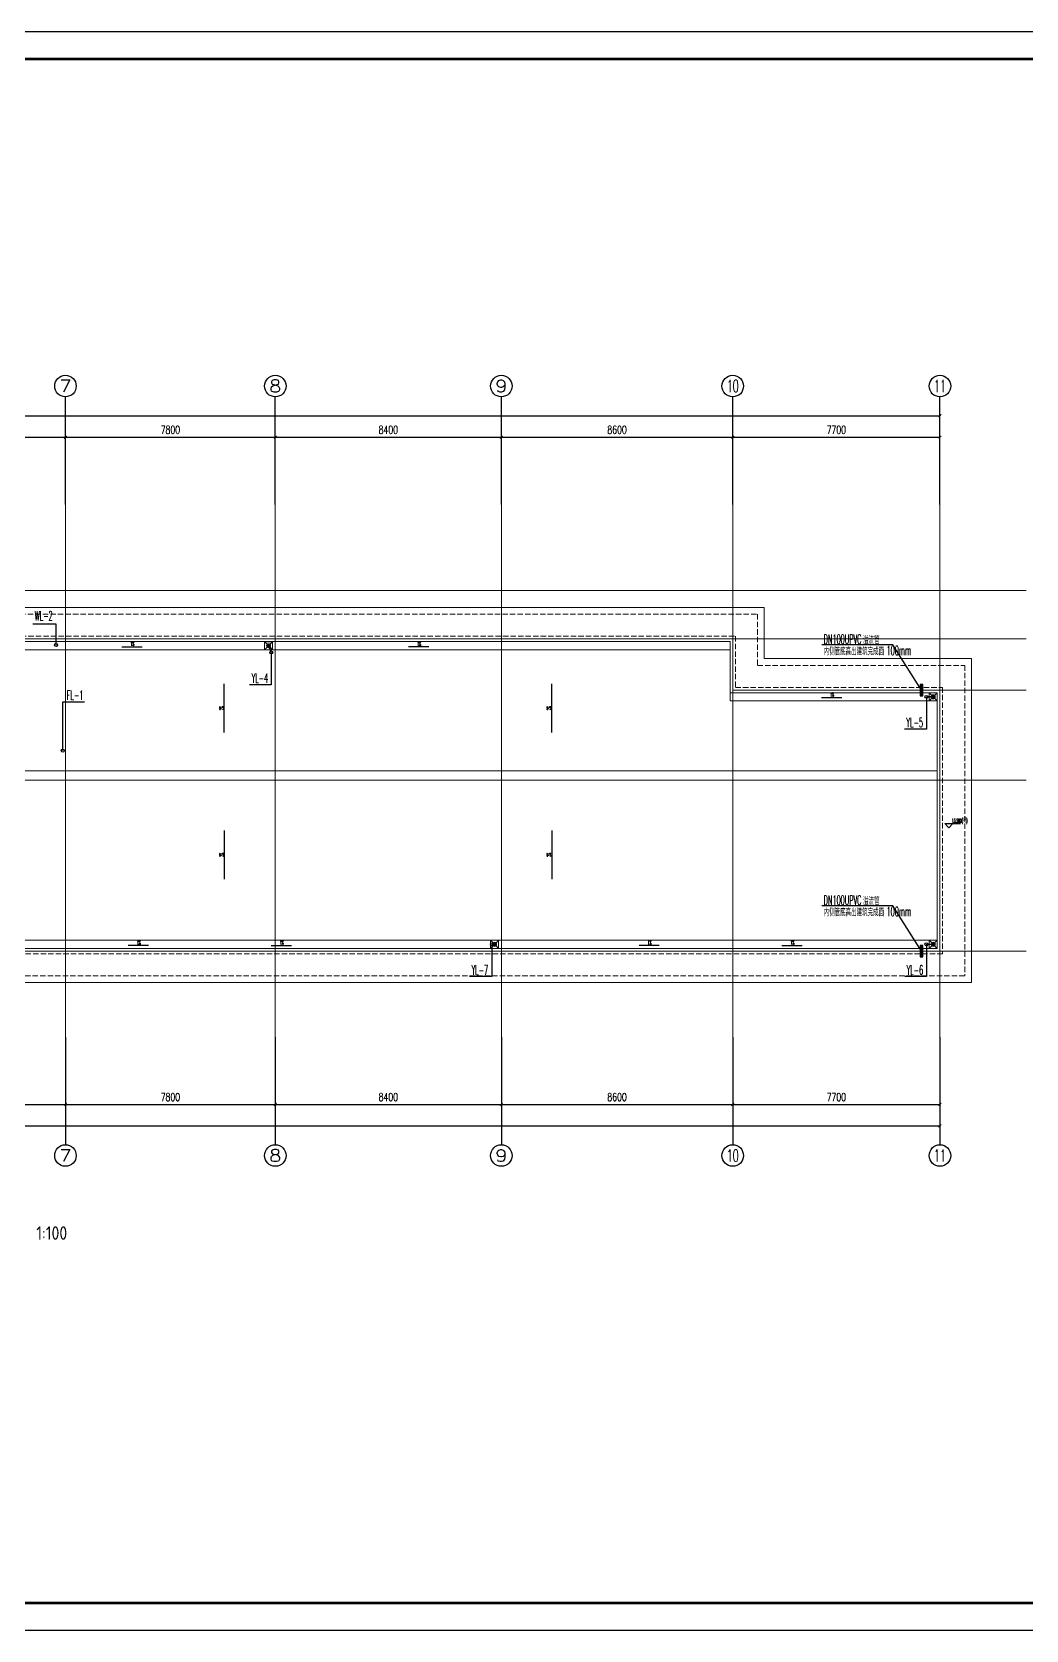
# Model space of a CAD drawing. Extents: x 1031190 to 1725648, y 733081 to 1571294.
# Drawn here: x 1331344 to 1368288, y 880694 to 940094 of the extents above; entities that cross this region are included whole.
import ezdxf
from ezdxf.enums import TextEntityAlignment as Align

# ---------------------------------------------------------------- set-up
doc = ezdxf.new("R2010")
doc.units = 0
doc.header["$LTSCALE"] = 1000
doc.header["$MEASUREMENT"] = 0
for name, pattern in [('ACAD_ISO10W100', [18.5, 12, -3, 0.5, -3]), ('DASH', [0.35, 0.25, -0.1]), ('DOTE', [2.42, 2, -0.2, 0.02, -0.2])]:
    doc.linetypes.add(name, pattern=pattern)
for name, color, linetype in [('AXIS', 3, 'Continuous'), ('AXIS_TEXT', 4, 'Continuous'), ('C-AXIS(轴号)', 3, 'Continuous'), ('C-AXIS-T(字)', 7, 'Continuous'), ('D-立面', 35, 'Continuous'), ('DIM_ELEV', 3, 'Continuous'), ('DIM_SYMB', 3, 'Continuous'), ('DIM_废水', 3, 'Continuous'), ('DIM_污水', 3, 'Continuous'), ('DIM_雨水', 3, 'Continuous'), ('PIPE-雨水', 4, 'Y'), ('PUB_TEXT', 4, 'Continuous'), ('TWT_LEAD', 3, 'Continuous'), ('VPIPE-废水', 31, 'F'), ('VPIPE-污水', 2, 'W'), ('VPIPE-雨水', 4, 'Y'), ('图框', 140, 'Continuous'), ('大线脚', 71, 'Continuous')]:
    doc.layers.add(name, color=color, linetype=linetype)
for name, color, linetype, lineweight in [('DOTE', 19, 'DOTE', 9), ('LVTRY', 1, 'Continuous', 13), ('平面-分水线', 214, 'Continuous', 15), ('平面-排水沟', 86, 'Continuous', 15), ('平面-看线', 45, 'Continuous', 15)]:
    doc.layers.add(name, color=color, linetype=linetype, lineweight=lineweight)
doc.styles.add('_TCH_AXIS', font='COMPLEX', dxfattribs={"bigfont": 'GBCBIG'})
doc.styles.add('_TCH_DIM', font='SIMPLEX.shx', dxfattribs={"width": 0.6, "oblique": 10, "bigfont": 'hztxt.shx'})
doc.styles.add('_TCH_DIM_T3', font='SIMPLEX', dxfattribs={"width": 0.705882, "bigfont": 'GBCBIG'})
doc.styles.add('_TWT_SERIAL', font='simplex.shx', dxfattribs={"width": 0.6, "oblique": 10, "height": 3.5, "bigfont": 'aadri.shx'})
doc.styles.add('COMPLEX', font='COMPLEX')
doc.styles.get("Standard").update_dxf_attribs({"font": 'gbenor.shx', "bigfont": 'gbcbig.shx'})
doc.linetypes.add('F', pattern='A,3,-0.2,["F",Standard,S=0.25,R=0,X=-0.1,Y=-0.115],-0.2', length=3.4)
doc.linetypes.add('W', pattern='A,3,-0.2,["W",Standard,S=0.25,R=0,X=-0.1,Y=-0.115],-0.2', length=3.4)
doc.linetypes.add('Y', pattern='A,2,-0.2,["Y",Standard,S=0.4,R=0,X=-0.1,Y=-0.115],-0.35', length=2.55)
doc.dimstyles.new('_TCH_ARCH&&100', dxfattribs={"dimtxt": 297.5, "dimasz": 100, "dimexe": 250, "dimexo": 300, "dimgap": 126.25, "dimtad": 1, "dimdec": 0, "dimzin": 0, "dimdsep": 46, "dimtxsty": '_TCH_DIM_T3', "dimblk": 'ARCHTICK', "dimcen": 0.09, "dimclrt": 7, "dimazin": 2, "dimtfac": 1, "dimtdec": 0, "dimtix": 1, "dimtmove": 2, "dimatfit": 3, "dimfxl": 0, "dimtolj": 1, "dimtzin": 0, "dimarcsym": 0})

# ---------------------------------------------------------------- blocks, each defined once
blk = doc.blocks.new('$lvtry$00000171')
for p, q in [((-74, 11), (-11, 74)), ((-70, -27), (27, 70)), ((-53, -53), (53, 53)), ((-27, -70), (70, 27)), ((11, -74), (74, -11))]:
    blk.add_line(p, q)
blk.add_circle((0, 0), 75)
blk.add_point((0, 0))
blk = doc.blocks.new('R5T6Y7TRF')
at = {"layer": '平面-分水线', "elevation": -134}
blk.add_lwpolyline([(392485, -26438), (392785, -26438), (392785, -26738), (392485, -26738)], close=True, dxfattribs=at)
for points in [[(392485, -26438), (392582, -26534)], [(392485, -26738), (392593, -26629)], [(392676, -26629), (392785, -26738)], [(392688, -26534), (392785, -26438)]]:
    blk.add_lwpolyline(points, dxfattribs=at)
at = {"layer": 'LVTRY'}
blk.add_blockref('$lvtry$00000171', (392635, -26588, -134), dxfattribs=at)
blk = doc.blocks.new('3654645645678678')
at = {"layer": '大线脚', "color": 0}
blk.add_line((447247, -47568), (447247, -47145), dxfattribs=at)
blk.add_lwpolyline([(447197, -47145), (447297, -47145), (447297, -47568), (447197, -47568)], close=True, dxfattribs=at)
blk = doc.blocks.new('_ArchTick')
at = {"color": 0, "linetype": 'ByBlock', "const_width": 0.4}
blk.add_lwpolyline([(-0.5, -0.5), (0.5, 0.5)], dxfattribs=at)
blk = doc.blocks.new('*D151')
at = {"layer": 'AXIS', "color": 0, "lineweight": -2}
for p, q in [((1293188, 902431), (1293188, 899181)), ((1365088, 902431), (1365088, 899181)), ((1293188, 899431), (1365088, 899431))]:
    blk.add_line(p, q, dxfattribs=at)
at = {"layer": 'Defpoints', "color": 0}
for p in [(1293188, 902731), (1365088, 902731), (1365088, 899431)]:
    blk.add_point(p, dxfattribs=at)
at = {"layer": 'AXIS', "color": 0, "lineweight": -2, "xscale": 100, "yscale": 100, "zscale": 100, "rotation": 180}
blk.add_blockref('_ArchTick', (1293188, 899431), dxfattribs=at)
at = {"layer": 'AXIS', "color": 0, "lineweight": -2, "xscale": 100, "yscale": 100, "zscale": 100}
blk.add_blockref('_ArchTick', (1365088, 899431), dxfattribs=at)
at = {"layer": 'AXIS', "color": 7, "insert": (1329138, 899706), "char_height": 297.5, "attachment_point": 5, "style": '_TCH_DIM_T3'}
blk.add_mtext('\\A1;71900', dxfattribs=at)
blk = doc.blocks.new('*D157')
at = {"layer": 'AXIS', "color": 0, "lineweight": -2}
for p, q in [((1327188, 902431), (1327188, 899981)), ((1332588, 902431), (1332588, 899981)), ((1327188, 900231), (1332588, 900231))]:
    blk.add_line(p, q, dxfattribs=at)
at = {"layer": 'Defpoints', "color": 0}
for p in [(1327188, 902731), (1332588, 902731), (1332588, 900231)]:
    blk.add_point(p, dxfattribs=at)
at = {"layer": 'AXIS', "color": 0, "lineweight": -2, "xscale": 100, "yscale": 100, "zscale": 100, "rotation": 180}
blk.add_blockref('_ArchTick', (1327188, 900231), dxfattribs=at)
at = {"layer": 'AXIS', "color": 0, "lineweight": -2, "xscale": 100, "yscale": 100, "zscale": 100}
blk.add_blockref('_ArchTick', (1332588, 900231), dxfattribs=at)
at = {"layer": 'AXIS', "color": 7, "insert": (1329888, 900506), "char_height": 297.5, "attachment_point": 5, "style": '_TCH_DIM_T3'}
blk.add_mtext('\\A1;5400', dxfattribs=at)
blk = doc.blocks.new('*D158')
at = {"layer": 'AXIS', "color": 0, "lineweight": -2}
for p, q in [((1332588, 902431), (1332588, 899981)), ((1340388, 902431), (1340388, 899981)), ((1332588, 900231), (1340388, 900231))]:
    blk.add_line(p, q, dxfattribs=at)
at = {"layer": 'Defpoints', "color": 0}
for p in [(1332588, 902731), (1340388, 902731), (1340388, 900231)]:
    blk.add_point(p, dxfattribs=at)
at = {"layer": 'AXIS', "color": 0, "lineweight": -2, "xscale": 100, "yscale": 100, "zscale": 100, "rotation": 180}
blk.add_blockref('_ArchTick', (1332588, 900231), dxfattribs=at)
at = {"layer": 'AXIS', "color": 0, "lineweight": -2, "xscale": 100, "yscale": 100, "zscale": 100}
blk.add_blockref('_ArchTick', (1340388, 900231), dxfattribs=at)
at = {"layer": 'AXIS', "color": 7, "insert": (1336488, 900506), "char_height": 297.5, "attachment_point": 5, "style": '_TCH_DIM_T3'}
blk.add_mtext('\\A1;7800', dxfattribs=at)
blk = doc.blocks.new('*D159')
at = {"layer": 'AXIS', "color": 0, "lineweight": -2}
for p, q in [((1340388, 902431), (1340388, 899981)), ((1348788, 902431), (1348788, 899981)), ((1340388, 900231), (1348788, 900231))]:
    blk.add_line(p, q, dxfattribs=at)
at = {"layer": 'Defpoints', "color": 0}
for p in [(1340388, 902731), (1348788, 902731), (1348788, 900231)]:
    blk.add_point(p, dxfattribs=at)
at = {"layer": 'AXIS', "color": 0, "lineweight": -2, "xscale": 100, "yscale": 100, "zscale": 100, "rotation": 180}
blk.add_blockref('_ArchTick', (1340388, 900231), dxfattribs=at)
at = {"layer": 'AXIS', "color": 0, "lineweight": -2, "xscale": 100, "yscale": 100, "zscale": 100}
blk.add_blockref('_ArchTick', (1348788, 900231), dxfattribs=at)
at = {"layer": 'AXIS', "color": 7, "insert": (1344588, 900506), "char_height": 297.5, "attachment_point": 5, "style": '_TCH_DIM_T3'}
blk.add_mtext('\\A1;8400', dxfattribs=at)
blk = doc.blocks.new('*D160')
at = {"layer": 'AXIS', "color": 0, "lineweight": -2}
for p, q in [((1348788, 902431), (1348788, 899981)), ((1357388, 902431), (1357388, 899981)), ((1348788, 900231), (1357388, 900231))]:
    blk.add_line(p, q, dxfattribs=at)
at = {"layer": 'Defpoints', "color": 0}
for p in [(1348788, 902731), (1357388, 902731), (1357388, 900231)]:
    blk.add_point(p, dxfattribs=at)
at = {"layer": 'AXIS', "color": 0, "lineweight": -2, "xscale": 100, "yscale": 100, "zscale": 100, "rotation": 180}
blk.add_blockref('_ArchTick', (1348788, 900231), dxfattribs=at)
at = {"layer": 'AXIS', "color": 0, "lineweight": -2, "xscale": 100, "yscale": 100, "zscale": 100}
blk.add_blockref('_ArchTick', (1357388, 900231), dxfattribs=at)
at = {"layer": 'AXIS', "color": 7, "insert": (1353088, 900506), "char_height": 297.5, "attachment_point": 5, "style": '_TCH_DIM_T3'}
blk.add_mtext('\\A1;8600', dxfattribs=at)
blk = doc.blocks.new('*D161')
at = {"layer": 'AXIS', "color": 0, "lineweight": -2}
for p, q in [((1357388, 902431), (1357388, 899981)), ((1365088, 902431), (1365088, 899981)), ((1357388, 900231), (1365088, 900231))]:
    blk.add_line(p, q, dxfattribs=at)
at = {"layer": 'Defpoints', "color": 0}
for p in [(1357388, 902731), (1365088, 902731), (1365088, 900231)]:
    blk.add_point(p, dxfattribs=at)
at = {"layer": 'AXIS', "color": 0, "lineweight": -2, "xscale": 100, "yscale": 100, "zscale": 100, "rotation": 180}
blk.add_blockref('_ArchTick', (1357388, 900231), dxfattribs=at)
at = {"layer": 'AXIS', "color": 0, "lineweight": -2, "xscale": 100, "yscale": 100, "zscale": 100}
blk.add_blockref('_ArchTick', (1365088, 900231), dxfattribs=at)
at = {"layer": 'AXIS', "color": 7, "insert": (1361238, 900506), "char_height": 297.5, "attachment_point": 5, "style": '_TCH_DIM_T3'}
blk.add_mtext('\\A1;7700', dxfattribs=at)
blk = doc.blocks.new('*D162')
at = {"layer": 'AXIS', "color": 0, "lineweight": -2}
for p, q in [((1293188, 922831), (1293188, 926081)), ((1365088, 922831), (1365088, 926081)), ((1293188, 925831), (1365088, 925831))]:
    blk.add_line(p, q, dxfattribs=at)
at = {"layer": 'Defpoints', "color": 0}
for p in [(1365088, 925831), (1293188, 922531), (1365088, 922531)]:
    blk.add_point(p, dxfattribs=at)
at = {"layer": 'AXIS', "color": 0, "lineweight": -2, "xscale": 100, "yscale": 100, "zscale": 100, "rotation": 180}
blk.add_blockref('_ArchTick', (1293188, 925831), dxfattribs=at)
at = {"layer": 'AXIS', "color": 0, "lineweight": -2, "xscale": 100, "yscale": 100, "zscale": 100}
blk.add_blockref('_ArchTick', (1365088, 925831), dxfattribs=at)
at = {"layer": 'AXIS', "color": 7, "insert": (1329138, 926106), "char_height": 297.5, "attachment_point": 5, "style": '_TCH_DIM_T3'}
blk.add_mtext('\\A1;71900', dxfattribs=at)
blk = doc.blocks.new('*D169')
at = {"layer": 'AXIS', "color": 0, "lineweight": -2}
for p, q in [((1327188, 922831), (1327188, 925281)), ((1327188, 925031), (1332588, 925031)), ((1332588, 922831), (1332588, 925281))]:
    blk.add_line(p, q, dxfattribs=at)
at = {"layer": 'Defpoints', "color": 0}
for p in [(1332588, 925031), (1327188, 922531), (1332588, 922531)]:
    blk.add_point(p, dxfattribs=at)
at = {"layer": 'AXIS', "color": 0, "lineweight": -2, "xscale": 100, "yscale": 100, "zscale": 100, "rotation": 180}
blk.add_blockref('_ArchTick', (1327188, 925031), dxfattribs=at)
at = {"layer": 'AXIS', "color": 0, "lineweight": -2, "xscale": 100, "yscale": 100, "zscale": 100}
blk.add_blockref('_ArchTick', (1332588, 925031), dxfattribs=at)
at = {"layer": 'AXIS', "color": 7, "insert": (1329888, 925306), "char_height": 297.5, "attachment_point": 5, "style": '_TCH_DIM_T3'}
blk.add_mtext('\\A1;5400', dxfattribs=at)
blk = doc.blocks.new('*D170')
at = {"layer": 'AXIS', "color": 0, "lineweight": -2}
for p, q in [((1332588, 922831), (1332588, 925281)), ((1332588, 925031), (1340388, 925031)), ((1340388, 922831), (1340388, 925281))]:
    blk.add_line(p, q, dxfattribs=at)
at = {"layer": 'Defpoints', "color": 0}
for p in [(1340388, 925031), (1332588, 922531), (1340388, 922531)]:
    blk.add_point(p, dxfattribs=at)
at = {"layer": 'AXIS', "color": 0, "lineweight": -2, "xscale": 100, "yscale": 100, "zscale": 100, "rotation": 180}
blk.add_blockref('_ArchTick', (1332588, 925031), dxfattribs=at)
at = {"layer": 'AXIS', "color": 0, "lineweight": -2, "xscale": 100, "yscale": 100, "zscale": 100}
blk.add_blockref('_ArchTick', (1340388, 925031), dxfattribs=at)
at = {"layer": 'AXIS', "color": 7, "insert": (1336488, 925306), "char_height": 297.5, "attachment_point": 5, "style": '_TCH_DIM_T3'}
blk.add_mtext('\\A1;7800', dxfattribs=at)
blk = doc.blocks.new('*D171')
at = {"layer": 'AXIS', "color": 0, "lineweight": -2}
for p, q in [((1340388, 922831), (1340388, 925281)), ((1340388, 925031), (1348788, 925031)), ((1348788, 922831), (1348788, 925281))]:
    blk.add_line(p, q, dxfattribs=at)
at = {"layer": 'Defpoints', "color": 0}
for p in [(1348788, 925031), (1340388, 922531), (1348788, 922531)]:
    blk.add_point(p, dxfattribs=at)
at = {"layer": 'AXIS', "color": 0, "lineweight": -2, "xscale": 100, "yscale": 100, "zscale": 100, "rotation": 180}
blk.add_blockref('_ArchTick', (1340388, 925031), dxfattribs=at)
at = {"layer": 'AXIS', "color": 0, "lineweight": -2, "xscale": 100, "yscale": 100, "zscale": 100}
blk.add_blockref('_ArchTick', (1348788, 925031), dxfattribs=at)
at = {"layer": 'AXIS', "color": 7, "insert": (1344588, 925306), "char_height": 297.5, "attachment_point": 5, "style": '_TCH_DIM_T3'}
blk.add_mtext('\\A1;8400', dxfattribs=at)
blk = doc.blocks.new('*D172')
at = {"layer": 'AXIS', "color": 0, "lineweight": -2}
for p, q in [((1348788, 922831), (1348788, 925281)), ((1348788, 925031), (1357388, 925031)), ((1357388, 922831), (1357388, 925281))]:
    blk.add_line(p, q, dxfattribs=at)
at = {"layer": 'Defpoints', "color": 0}
for p in [(1357388, 925031), (1348788, 922531), (1357388, 922531)]:
    blk.add_point(p, dxfattribs=at)
at = {"layer": 'AXIS', "color": 0, "lineweight": -2, "xscale": 100, "yscale": 100, "zscale": 100, "rotation": 180}
blk.add_blockref('_ArchTick', (1348788, 925031), dxfattribs=at)
at = {"layer": 'AXIS', "color": 0, "lineweight": -2, "xscale": 100, "yscale": 100, "zscale": 100}
blk.add_blockref('_ArchTick', (1357388, 925031), dxfattribs=at)
at = {"layer": 'AXIS', "color": 7, "insert": (1353088, 925306), "char_height": 297.5, "attachment_point": 5, "style": '_TCH_DIM_T3'}
blk.add_mtext('\\A1;8600', dxfattribs=at)
blk = doc.blocks.new('*D173')
at = {"layer": 'AXIS', "color": 0, "lineweight": -2}
for p, q in [((1357388, 922831), (1357388, 925281)), ((1357388, 925031), (1365088, 925031)), ((1365088, 922831), (1365088, 925281))]:
    blk.add_line(p, q, dxfattribs=at)
at = {"layer": 'Defpoints', "color": 0}
for p in [(1365088, 925031), (1357388, 922531), (1365088, 922531)]:
    blk.add_point(p, dxfattribs=at)
at = {"layer": 'AXIS', "color": 0, "lineweight": -2, "xscale": 100, "yscale": 100, "zscale": 100, "rotation": 180}
blk.add_blockref('_ArchTick', (1357388, 925031), dxfattribs=at)
at = {"layer": 'AXIS', "color": 0, "lineweight": -2, "xscale": 100, "yscale": 100, "zscale": 100}
blk.add_blockref('_ArchTick', (1365088, 925031), dxfattribs=at)
at = {"layer": 'AXIS', "color": 7, "insert": (1361238, 925306), "char_height": 297.5, "attachment_point": 5, "style": '_TCH_DIM_T3'}
blk.add_mtext('\\A1;7700', dxfattribs=at)
blk = doc.blocks.new('_AXISO')
blk.add_circle((0, 0), 0.5)
at = {"layer": 'AXIS_TEXT', "style": 'COMPLEX', "width": 1.041667}
blk.add_attdef('A', text='', height=0.56, dxfattribs=at).set_placement((-0.25, -0.28), (0.25, -0.28), align=Align.FIT)

msp = doc.modelspace()

# ---------------------------------------------------------------- hatches: boundary and pattern name
at = {"layer": 'DIM_SYMB'}
for points in [[(1335435.1, 917239.1), (1335285.1, 917239.1), (1335285.1, 917259.1)], [(1345340.2, 917239.1), (1345490.2, 917239.1), (1345490.2, 917259.1)], [(1338492.7, 915860.1), (1338492.7, 915710.1), (1338472.7, 915710.1)], [(1350660.8, 915860.1), (1350660.8, 915710.1), (1350640.8, 915710.1)], [(1361437.8, 915357.5), (1361287.8, 915357.5), (1361287.8, 915377.5)], [(1338492.7, 908604.4), (1338492.7, 908754.4), (1338472.7, 908754.4)], [(1350660.8, 908604.4), (1350660.8, 908754.4), (1350640.8, 908754.4)], [(1334922.8, 906139.1), (1335072.8, 906139.1), (1335072.8, 906159.1)], [(1340985.5, 906139.1), (1340835.5, 906139.1), (1340835.5, 906159.1)], [(1353904, 906139.1), (1354054, 906139.1), (1354054, 906159.1)], [(1359966.7, 906139.1), (1359816.7, 906139.1), (1359816.7, 906159.1)]]:
    msp.add_hatch(color=8, dxfattribs=at).paths.add_polyline_path(points)

# ---------------------------------------------------------------- linework, layer by layer
at = {"layer": 'C-AXIS(轴号)'}
for p, q in [((1332587.7, 922531.1), (1332587.7, 926531.1)), ((1340387.7, 922531.1), (1340387.7, 926531.1)), ((1348787.7, 922531.1), (1348787.7, 926531.1)), ((1357387.7, 922531.1), (1357387.7, 926531.1)), ((1365087.7, 922531.1), (1365087.7, 926531.1)), ((1332587.7, 902731.1), (1332587.7, 898731.1)), ((1340387.7, 902731.1), (1340387.7, 898731.1)), ((1348787.7, 902731.1), (1348787.7, 898731.1)), ((1357387.7, 902731.1), (1357387.7, 898731.1)), ((1365087.7, 902731.1), (1365087.7, 898731.1))]:
    msp.add_line(p, q, dxfattribs=at)
at = {"layer": 'DIM_ELEV', "color": 8}
for p, q in [((1365416.8, 910517.3), (1365266.8, 910667.3)), ((1365266.8, 910667.3), (1365851.3, 910667.3)), ((1365416.8, 910517.3), (1365566.8, 910667.3))]:
    msp.add_line(p, q, dxfattribs=at)
at = {"layer": 'DIM_SYMB', "color": 8}
for points in [[(1334680.1, 917239.1), (1335435.1, 917239.1)], [(1346095.3, 917239.1), (1345340.2, 917239.1)], [(1338492.7, 914057), (1338492.7, 915860.1)], [(1350660.8, 914057), (1350660.8, 915860.1)], [(1360682.7, 915357.5), (1361437.8, 915357.5)], [(1338492.7, 910407.5), (1338492.7, 908604.4)], [(1350660.8, 910407.5), (1350660.8, 908604.4)], [(1335677.8, 906139.1), (1334922.8, 906139.1)], [(1340230.4, 906139.1), (1340985.5, 906139.1)], [(1354659.1, 906139.1), (1353904, 906139.1)], [(1359211.7, 906139.1), (1359966.7, 906139.1)]]:
    msp.add_lwpolyline(points, dxfattribs=at)
at = {"layer": 'DIM_废水'}
for p, q in [((1332487.7, 913381.1), (1332487.7, 915193.2)), ((1332487.7, 915193.2), (1333296.1, 915193.2))]:
    msp.add_line(p, q, dxfattribs=at)
at = {"layer": 'DIM_污水'}
for p, q in [((1332237.7, 918078.6), (1331380.4, 918078.6)), ((1332237.7, 917306.1), (1332237.7, 918078.6))]:
    msp.add_line(p, q, dxfattribs=at)
at = {"layer": 'DIM_雨水'}
for p, q in [((1340237.7, 917031.1), (1340237.7, 915832.2)), ((1340237.7, 915832.2), (1339434.4, 915832.2)), ((1364587.7, 915381.1), (1364587.7, 914182.2)), ((1364587.7, 914182.2), (1363771.5, 914182.2)), ((1348437.7, 906181.1), (1348437.7, 904982.2)), ((1364587.7, 906181.1), (1364587.7, 904982.2)), ((1348437.7, 904982.2), (1347608.5, 904982.2)), ((1364587.7, 904982.2), (1363778.6, 904982.2))]:
    msp.add_line(p, q, dxfattribs=at)
at = {"layer": 'DOTE', "linetype": 'ACAD_ISO10W100', "ltscale": 100}
for p, q in [((1332587.7, 922531.1), (1332587.7, 902731.1)), ((1340387.7, 922531.1), (1340387.7, 902731.1)), ((1348787.7, 922531.1), (1348787.7, 902731.1)), ((1357387.7, 922531.1), (1357387.7, 902731.1)), ((1365087.7, 922531.1), (1365087.7, 902731.1)), ((1368287.7, 919331.1), (1291011.4, 919331.1)), ((1368287.7, 917531.1), (1327187.7, 917531.1)), ((1368287.7, 915631.1), (1357387.7, 915631.1)), ((1323837.7, 912281.1), (1368287.7, 912281.1)), ((1291011.4, 905931.1), (1368287.7, 905931.1))]:
    msp.add_line(p, q, dxfattribs=at)
at = {"layer": 'PIPE-雨水', "const_width": 55}
for points in [[(1340217.3, 917082.1), (1340165.5, 917211.4)], [(1364642.7, 915381.1), (1364762.7, 915381.1)], [(1348492.7, 906181.1), (1348537.7, 906181.1)], [(1364642.7, 906181.1), (1364762.7, 906181.1)]]:
    msp.add_lwpolyline(points, dxfattribs=at)
at = {"layer": 'TWT_LEAD'}
for p, q in [((1363338.5, 917315.6), (1360696, 917315.6)), ((1364405.8, 915631.1), (1363338.5, 917315.6)), ((1363338.5, 907614.4), (1360696, 907614.4)), ((1364405.8, 905929.8), (1363338.5, 907614.4))]:
    msp.add_line(p, q, dxfattribs=at)
at = {"layer": 'VPIPE-废水'}
msp.add_circle((1332487.7, 913381.1), 55, dxfattribs=at)
at = {"layer": 'VPIPE-污水'}
msp.add_circle((1332237.7, 917306.1), 55, dxfattribs=at)
at = {"layer": 'VPIPE-雨水'}
for centre in [(1340237.7, 917031.1), (1364587.7, 915381.1), (1348437.7, 906181.1), (1364587.7, 906181.1)]:
    msp.add_circle(centre, 55, dxfattribs=at)
at = {"layer": '图框'}
msp.add_lwpolyline([(1278969.8, 880693.6), (1384069.8, 880693.6), (1384069.8, 940093.6), (1278969.8, 940093.6)], close=True, dxfattribs=at)
at = {"layer": '图框', "const_width": 100}
msp.add_lwpolyline([(1281469.8, 881693.6), (1383069.8, 881693.6), (1383069.8, 939093.6), (1281469.8, 939093.6)], close=True, dxfattribs=at)
at = {"layer": '平面-排水沟', "color": 8}
for points in [[(1327087.7, 917131.1), (1357287.7, 917131.1)], [(1364987.7, 915231.1), (1357287.7, 915231.1), (1357287.7, 915531.1)], [(1293287.7, 912631.1), (1364987.7, 912631.1)], [(1293287.7, 906331.1), (1364987.7, 906331.1)]]:
    msp.add_lwpolyline(points, dxfattribs=at)
at = {"layer": '平面-看线', "color": 8}
for points in [[(1292017.7, 920501.1), (1328357.7, 920501.1), (1328357.7, 918701.1), (1358557.7, 918701.1), (1358557.7, 916801.1), (1366257.7, 916801.1), (1366257.7, 904761.1), (1292017.7, 904761.1)], [(1293287.7, 919231.1), (1327087.7, 919231.1), (1327087.7, 917431.1), (1357287.7, 917431.1), (1357287.7, 915531.1), (1364987.7, 915531.1), (1364987.7, 906031.1), (1293287.7, 906031.1)]]:
    msp.add_lwpolyline(points, close=True, dxfattribs=at)
at = {"layer": '平面-看线', "color": 8, "linetype": 'DASH', "ltscale": 0.8}
for points in [[(1292267.7, 920251.1), (1328107.7, 920251.1), (1328107.7, 918451.1), (1358307.7, 918451.1), (1358307.7, 916551.1), (1366007.7, 916551.1), (1366007.7, 905011.1), (1292267.7, 905011.1)], [(1293087.7, 919431.1), (1327287.7, 919431.1), (1327287.7, 917631.1), (1357487.7, 917631.1), (1357487.7, 915731.1), (1365187.7, 915731.1), (1365187.7, 905831.1), (1293087.7, 905831.1)]]:
    msp.add_lwpolyline(points, close=True, dxfattribs=at)

# ---------------------------------------------------------------- block references
at = {"color": 8}
for p in [(947502.8, 943868.7, 134.4), (972202.8, 941968.7, 134.4), (955902.8, 932768.7, 134.4), (972202.8, 932768.7, 134.4)]:
    msp.add_blockref('R5T6Y7TRF', p, dxfattribs=at)
at = {"layer": 'C-AXIS(轴号)'}
ref = msp.add_blockref('_AXISO', (1332587.7, 926931.1), dxfattribs=dict(at, xscale=800, yscale=800, zscale=800))
ref.add_attrib('A', '7', dxfattribs={"layer": 'C-AXIS-T(字)', "height": 452.5, "style": '_TCH_AXIS', "width": 1.5}).set_placement((1332361.4, 926704.8), (1332814, 926704.8), align=Align.FIT)
ref = msp.add_blockref('_AXISO', (1340387.7, 926931.1), dxfattribs=dict(at, xscale=800, yscale=800, zscale=800))
ref.add_attrib('A', '8', dxfattribs={"layer": 'C-AXIS-T(字)', "height": 452.5, "style": '_TCH_AXIS', "width": 1.5}).set_placement((1340161.4, 926704.8), (1340614, 926704.8), align=Align.FIT)
ref = msp.add_blockref('_AXISO', (1348787.7, 926931.1), dxfattribs=dict(at, xscale=800, yscale=800, zscale=800))
ref.add_attrib('A', '9', dxfattribs={"layer": 'C-AXIS-T(字)', "height": 452.5, "style": '_TCH_AXIS', "width": 1.5}).set_placement((1348561.4, 926704.8), (1349014, 926704.8), align=Align.FIT)
ref = msp.add_blockref('_AXISO', (1357387.7, 926931.1), dxfattribs=dict(at, xscale=800, yscale=800, zscale=800))
ref.add_attrib('A', '10', dxfattribs={"layer": 'C-AXIS-T(字)', "height": 452.55, "style": '_TCH_AXIS', "width": 0.724138}).set_placement((1357161.4, 926704.8), (1357614, 926704.8), align=Align.FIT)
ref = msp.add_blockref('_AXISO', (1365087.7, 926931.1), dxfattribs=dict(at, xscale=800, yscale=800, zscale=800))
ref.add_attrib('A', '11', dxfattribs={"layer": 'C-AXIS-T(字)', "height": 452.55, "style": '_TCH_AXIS', "width": 0.875}).set_placement((1364861.4, 926704.8), (1365314, 926704.8), align=Align.FIT)
ref = msp.add_blockref('_AXISO', (1332587.7, 898331.1), dxfattribs=dict(at, xscale=800, yscale=800, zscale=800))
ref.add_attrib('A', '7', dxfattribs={"layer": 'C-AXIS-T(字)', "height": 452.5, "style": '_TCH_AXIS', "width": 1.5}).set_placement((1332361.4, 898104.8), (1332814, 898104.8), align=Align.FIT)
ref = msp.add_blockref('_AXISO', (1340387.7, 898331.1), dxfattribs=dict(at, xscale=800, yscale=800, zscale=800))
ref.add_attrib('A', '8', dxfattribs={"layer": 'C-AXIS-T(字)', "height": 452.5, "style": '_TCH_AXIS', "width": 1.5}).set_placement((1340161.4, 898104.8), (1340614, 898104.8), align=Align.FIT)
ref = msp.add_blockref('_AXISO', (1348787.7, 898331.1), dxfattribs=dict(at, xscale=800, yscale=800, zscale=800))
ref.add_attrib('A', '9', dxfattribs={"layer": 'C-AXIS-T(字)', "height": 452.5, "style": '_TCH_AXIS', "width": 1.5}).set_placement((1348561.4, 898104.8), (1349014, 898104.8), align=Align.FIT)
ref = msp.add_blockref('_AXISO', (1357387.7, 898331.1), dxfattribs=dict(at, xscale=800, yscale=800, zscale=800))
ref.add_attrib('A', '10', dxfattribs={"layer": 'C-AXIS-T(字)', "height": 452.55, "style": '_TCH_AXIS', "width": 0.724138}).set_placement((1357161.4, 898104.8), (1357614, 898104.8), align=Align.FIT)
ref = msp.add_blockref('_AXISO', (1365087.7, 898331.1), dxfattribs=dict(at, xscale=800, yscale=800, zscale=800))
ref.add_attrib('A', '11', dxfattribs={"layer": 'C-AXIS-T(字)', "height": 452.55, "style": '_TCH_AXIS', "width": 0.875}).set_placement((1364861.4, 898104.8), (1365314, 898104.8), align=Align.FIT)
at = {"layer": 'D-立面', "color": 8, "xscale": -1.005, "yscale": 1.005, "zscale": 1.005, "rotation": 180}
for p in [(914923, 868037.8), (914923, 858336.6)]:
    msp.add_blockref('3654645645678678', p, dxfattribs=at)

# ---------------------------------------------------------------- texts
at = {"layer": 'DIM_ELEV', "color": 8, "style": '_TCH_DIM'}
for s, height, width, p in [('13.500', 148.75, 0.423529, (1365533.1, 910702.3)), ('(', 148.8, 0.423529, (1365901.3, 910702.3)), ('结', 175, 0.6, (1365953.5, 910702.3)), (')', 148.8, 0.423529, (1366069.2, 910702.3))]:
    msp.add_text(s, height=height, dxfattribs=dict(at, width=width)).set_placement(p)
at = {"layer": 'DIM_SYMB', "color": 8, "style": '_TCH_DIM', "width": 0.423529}
for p in [(1335001, 917274.1), (1345661.2, 917274.1), (1361003.6, 915392.5), (1335243.7, 906174.1), (1340551.3, 906174.1), (1354225, 906174.1), (1359532.6, 906174.1)]:
    msp.add_text('1%', height=148.75, dxfattribs=at).set_placement(p)
for p in [(1338457.7, 914888.5), (1350625.8, 914888.5), (1338457.7, 909435.8), (1350625.8, 909435.8)]:
    msp.add_text('2%', height=148.75, rotation=90, dxfattribs=at).set_placement(p)
at = {"layer": 'DIM_废水', "color": 7, "style": '_TWT_SERIAL', "width": 0.48}
msp.add_text('FL-1', height=350, dxfattribs=at).set_placement((1332636.4, 915263.2))
at = {"layer": 'DIM_污水', "color": 7, "style": '_TWT_SERIAL', "width": 0.48}
msp.add_text('WL-2', height=350, dxfattribs=at).set_placement((1331450.4, 918218.6))
at = {"layer": 'DIM_雨水', "color": 7, "style": '_TWT_SERIAL', "width": 0.48}
for s, p in [('YL-4', (1339504.4, 915902.2)), ('YL-5', (1363841.5, 914252.2)), ('YL-7', (1347678.5, 905052.2)), ('YL-6', (1363848.6, 905052.2))]:
    msp.add_text(s, height=350, dxfattribs=at).set_placement(p)
at = {"layer": 'PUB_TEXT'}
msp.add_text('1:100', height=500, dxfattribs=at).set_placement((1331505.3, 895200.6))
at = {"layer": 'TWT_LEAD', "color": 7, "style": '_TWT_SERIAL'}
for s, height, width, p in [('内侧管底高出建筑完成面', 261.811, 0.6, (1360766, 916930.6)), ('DN100UPVC', 350, 0.48, (1360766, 917350.6)), ('溢流管', 261.81, 0.6, (1362230, 917350.6)), ('100mm', 350, 0.48, (1363106, 916930.6)), ('DN100UPVC', 350, 0.48, (1360766, 907649.4)), ('溢流管', 261.81, 0.6, (1362230, 907649.4)), ('内侧管底高出建筑完成面', 261.811, 0.6, (1360766, 907229.4)), ('100mm', 350, 0.48, (1363106, 907229.4))]:
    msp.add_text(s, height=height, dxfattribs=dict(at, width=width)).set_placement(p)

# ---------------------------------------------------------------- dimensions: what is measured, and where the dimension line sits
at = {"layer": 'AXIS'}
for p1, p2, distance, picture, middle in [((1293187.7, 922531.1), (1365087.7, 922531.1), 3300, '*D162', (1329137.7, 926106.1)), ((1327187.7, 922531.1), (1332587.7, 922531.1), 2500, '*D169', (1329887.7, 925306.1)), ((1332587.7, 922531.1), (1340387.7, 922531.1), 2500, '*D170', (1336487.7, 925306.1)), ((1340387.7, 922531.1), (1348787.7, 922531.1), 2500, '*D171', (1344587.7, 925306.1)), ((1348787.7, 922531.1), (1357387.7, 922531.1), 2500, '*D172', (1353087.7, 925306.1)), ((1357387.7, 922531.1), (1365087.7, 922531.1), 2500, '*D173', (1361237.7, 925306.1)), ((1293187.7, 902731.1), (1365087.7, 902731.1), -3300, '*D151', (1329137.7, 899706.1)), ((1327187.7, 902731.1), (1332587.7, 902731.1), -2500, '*D157', (1329887.7, 900506.1)), ((1332587.7, 902731.1), (1340387.7, 902731.1), -2500, '*D158', (1336487.7, 900506.1)), ((1340387.7, 902731.1), (1348787.7, 902731.1), -2500, '*D159', (1344587.7, 900506.1)), ((1348787.7, 902731.1), (1357387.7, 902731.1), -2500, '*D160', (1353087.7, 900506.1)), ((1357387.7, 902731.1), (1365087.7, 902731.1), -2500, '*D161', (1361237.7, 900506.1))]:
    dim = msp.add_aligned_dim(p1=p1, p2=p2, distance=distance, dimstyle='_TCH_ARCH&&100', dxfattribs=at)
    dim.commit()
    dim.dimension.update_dxf_attribs({"geometry": picture, "text_midpoint": middle})

doc.saveas('drawing.dxf')
